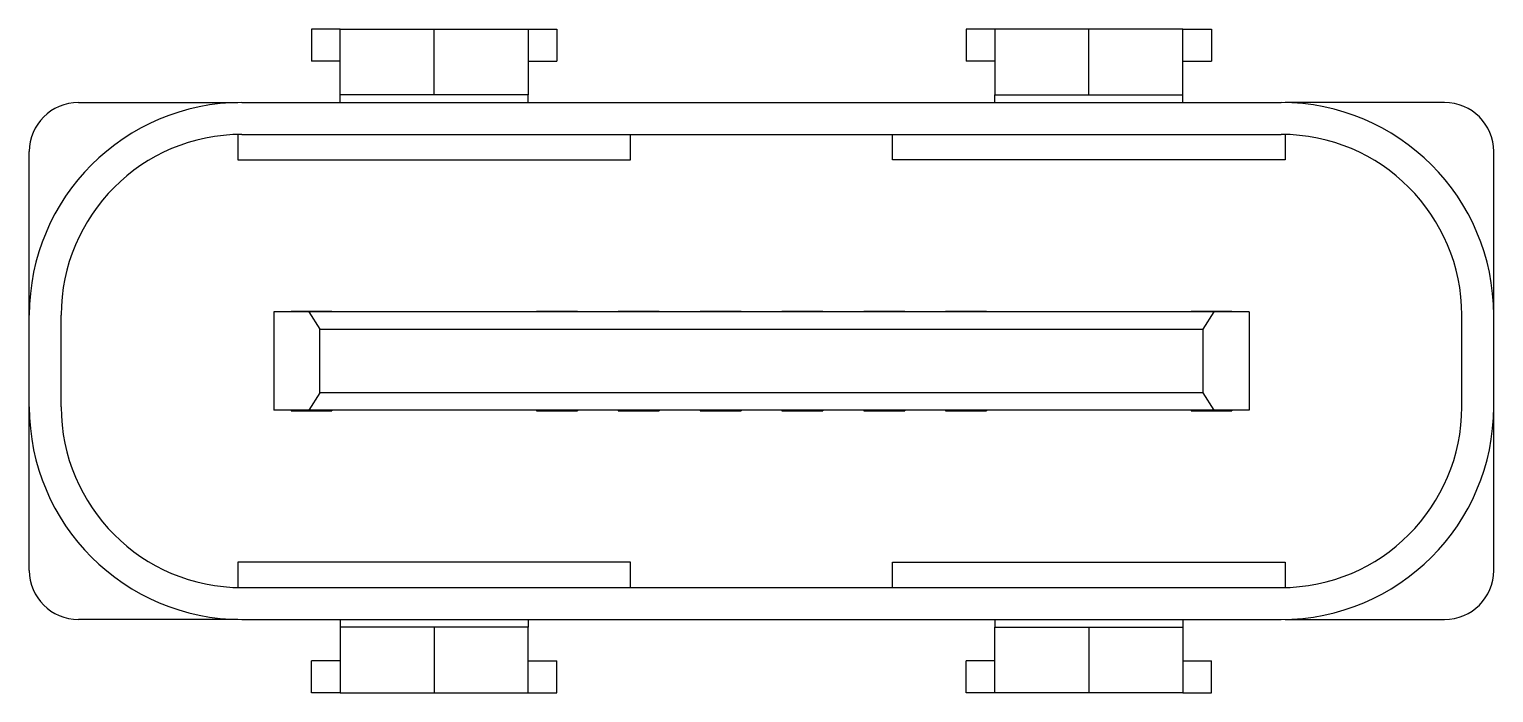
# Model space of a CAD drawing. Header units: millimetres. Extents: x 8.62 to 17.57, y 9.65 to 13.71.
import ezdxf

# ---------------------------------------------------------------- set-up
doc = ezdxf.new("R2010")
doc.units = ezdxf.units.MM

msp = doc.modelspace()

# ---------------------------------------------------------------- linework, layer by layer
at = {"color": 7, "linetype": 'Continuous', "lineweight": 25}
for p, q in [((10.3496, 13.707), (10.3496, 13.512)), ((10.5252, 13.707), (10.3496, 13.707)), ((10.5252, 13.707), (11.0996, 13.707)), ((10.5252, 13.307), (10.5252, 13.707)), ((11.0996, 13.307), (11.0996, 13.707)), ((11.0996, 13.707), (11.674, 13.707)), ((11.674, 13.707), (11.674, 13.307)), ((11.674, 13.707), (11.8496, 13.707)), ((11.8496, 13.707), (11.8496, 13.512)), ((14.3496, 13.707), (14.3496, 13.512)), ((14.5252, 13.707), (14.3496, 13.707)), ((15.0996, 13.707), (14.5252, 13.707)), ((14.5252, 13.707), (14.5252, 13.307)), ((15.0996, 13.307), (15.0996, 13.707)), ((15.674, 13.707), (15.0996, 13.707)), ((15.674, 13.307), (15.674, 13.707)), ((15.674, 13.707), (15.8496, 13.707)), ((15.8496, 13.707), (15.8496, 13.512)), ((10.5252, 13.512), (10.3496, 13.512)), ((11.674, 13.512), (11.8496, 13.512)), ((14.5252, 13.512), (14.3496, 13.512)), ((15.674, 13.512), (15.8496, 13.512)), ((8.9246, 13.2595), (9.8996, 13.2595)), ((9.8996, 13.2595), (9.8996, 13.2593)), ((9.9246, 13.2595), (16.2746, 13.2595)), ((11.0996, 13.307), (10.5252, 13.307)), ((10.5252, 13.2595), (10.5252, 13.307)), ((11.674, 13.307), (11.0996, 13.307)), ((11.674, 13.2595), (11.674, 13.307)), ((14.5252, 13.307), (15.0996, 13.307)), ((14.5252, 13.2595), (14.5252, 13.307)), ((15.0996, 13.307), (15.674, 13.307)), ((15.674, 13.2595), (15.674, 13.307)), ((17.2746, 13.2595), (16.2996, 13.2595)), ((16.2996, 13.2595), (16.2996, 13.2593)), ((9.8996, 13.0642), (9.8996, 12.9095)), ((9.9246, 13.0645), (16.2746, 13.0645)), ((12.2996, 12.9095), (12.2996, 13.0645)), ((13.8996, 12.9095), (13.8996, 13.0645)), ((16.2996, 13.0642), (16.2996, 12.9095)), ((8.6246, 11.9595), (8.6246, 12.9595)), ((9.8996, 12.9095), (12.2996, 12.9095)), ((16.2996, 12.9095), (13.8996, 12.9095)), ((17.5746, 11.9595), (17.5746, 12.9595)), ((8.6246, 11.3995), (8.6246, 11.9595)), ((8.8196, 11.3995), (8.8196, 11.9595)), ((10.3334, 11.9795), (10.1196, 11.9795)), ((10.1196, 11.9795), (10.1196, 11.3795)), ((10.2246, 11.9845), (10.2246, 11.9795)), ((10.2246, 11.9845), (10.4746, 11.9845)), ((10.3334, 11.9795), (10.3996, 11.8745)), ((15.8658, 11.9795), (10.3334, 11.9795)), ((10.4746, 11.9845), (10.4746, 11.9795)), ((11.7246, 11.9845), (11.7246, 11.9795)), ((11.7246, 11.9845), (11.9746, 11.9845)), ((11.9746, 11.9845), (11.9746, 11.9795)), ((12.2246, 11.9845), (12.4746, 11.9845)), ((12.2246, 11.9845), (12.2246, 11.9795)), ((12.4746, 11.9845), (12.4746, 11.9795)), ((12.7246, 11.9845), (12.7246, 11.9795)), ((12.7246, 11.9845), (12.9746, 11.9845)), ((12.9746, 11.9845), (12.9746, 11.9795)), ((13.2246, 11.9845), (13.2246, 11.9795)), ((13.2246, 11.9845), (13.4746, 11.9845)), ((13.4746, 11.9845), (13.4746, 11.9795)), ((13.7246, 11.9845), (13.7246, 11.9795)), ((13.7246, 11.9845), (13.9746, 11.9845)), ((13.9746, 11.9845), (13.9746, 11.9795)), ((14.2246, 11.9845), (14.2246, 11.9795)), ((14.2246, 11.9845), (14.4746, 11.9845)), ((14.4746, 11.9845), (14.4746, 11.9795)), ((15.7246, 11.9845), (15.7246, 11.9795)), ((15.7246, 11.9845), (15.9746, 11.9845)), ((15.7996, 11.8745), (15.8658, 11.9795)), ((16.0796, 11.9795), (15.8658, 11.9795)), ((15.9746, 11.9845), (15.9746, 11.9795)), ((16.0796, 11.9795), (16.0796, 11.3795)), ((17.3796, 11.3995), (17.3796, 11.9595)), ((17.5746, 11.3995), (17.5746, 11.9595)), ((10.3996, 11.4845), (10.3996, 11.8745)), ((10.3996, 11.8745), (15.7996, 11.8745)), ((15.7996, 11.4845), (15.7996, 11.8745)), ((10.3996, 11.4845), (10.3334, 11.3795)), ((15.7996, 11.4845), (10.3996, 11.4845)), ((15.8658, 11.3795), (15.7996, 11.4845)), ((8.6246, 10.3995), (8.6246, 11.3995)), ((10.3334, 11.3795), (10.1196, 11.3795)), ((10.2246, 11.3795), (10.2246, 11.3745)), ((10.2246, 11.3745), (10.4746, 11.3745)), ((15.8658, 11.3795), (10.3334, 11.3795)), ((10.4746, 11.3795), (10.4746, 11.3745)), ((11.7246, 11.3795), (11.7246, 11.3745)), ((11.7246, 11.3745), (11.9746, 11.3745)), ((11.9746, 11.3795), (11.9746, 11.3745)), ((12.2246, 11.3795), (12.2246, 11.3745)), ((12.2246, 11.3745), (12.4746, 11.3745)), ((12.4746, 11.3795), (12.4746, 11.3745)), ((12.7246, 11.3795), (12.7246, 11.3745)), ((12.7246, 11.3745), (12.9746, 11.3745)), ((12.9746, 11.3795), (12.9746, 11.3745)), ((13.2246, 11.3795), (13.2246, 11.3745)), ((13.2246, 11.3745), (13.4746, 11.3745)), ((13.4746, 11.3795), (13.4746, 11.3745)), ((13.7246, 11.3795), (13.7246, 11.3745)), ((13.7246, 11.3745), (13.9746, 11.3745)), ((13.9746, 11.3795), (13.9746, 11.3745)), ((14.2246, 11.3795), (14.2246, 11.3745)), ((14.2246, 11.3745), (14.4746, 11.3745)), ((14.4746, 11.3795), (14.4746, 11.3745)), ((15.7246, 11.3795), (15.7246, 11.3745)), ((15.7246, 11.3745), (15.9746, 11.3745)), ((16.0796, 11.3795), (15.8658, 11.3795)), ((15.9746, 11.3795), (15.9746, 11.3745)), ((17.5746, 10.3995), (17.5746, 11.3995)), ((12.2996, 10.4495), (9.8996, 10.4495)), ((9.8996, 10.4495), (9.8996, 10.2948)), ((12.2996, 10.2945), (12.2996, 10.4495)), ((13.8996, 10.2945), (13.8996, 10.4495)), ((13.8996, 10.4495), (16.2996, 10.4495)), ((16.2996, 10.4495), (16.2996, 10.2948)), ((9.9246, 10.2945), (16.2746, 10.2945)), ((9.8996, 10.0995), (8.9246, 10.0995)), ((9.8996, 10.0997), (9.8996, 10.0995)), ((9.9246, 10.0995), (16.2746, 10.0995)), ((10.5252, 10.0995), (10.5252, 10.052)), ((11.0996, 10.052), (10.5252, 10.052)), ((10.5252, 10.052), (10.5252, 9.652)), ((11.0996, 10.052), (11.0996, 9.652)), ((11.674, 10.052), (11.0996, 10.052)), ((11.674, 10.0995), (11.674, 10.052)), ((11.674, 9.652), (11.674, 10.052)), ((14.5252, 10.0995), (14.5252, 10.052)), ((14.5252, 10.052), (15.0996, 10.052)), ((14.5252, 9.652), (14.5252, 10.052)), ((15.0996, 10.052), (15.0996, 9.652)), ((15.0996, 10.052), (15.674, 10.052)), ((15.674, 10.0995), (15.674, 10.052)), ((15.674, 10.052), (15.674, 9.652)), ((16.2996, 10.0997), (16.2996, 10.0995)), ((16.2996, 10.0995), (17.2746, 10.0995)), ((10.3496, 9.652), (10.3496, 9.847)), ((10.5252, 9.847), (10.3496, 9.847)), ((11.674, 9.847), (11.8496, 9.847)), ((11.8496, 9.652), (11.8496, 9.847)), ((14.3496, 9.652), (14.3496, 9.847)), ((14.5252, 9.847), (14.3496, 9.847)), ((15.674, 9.847), (15.8496, 9.847)), ((15.8496, 9.652), (15.8496, 9.847)), ((10.5252, 9.652), (10.3496, 9.652)), ((10.5252, 9.652), (11.0996, 9.652)), ((11.0996, 9.652), (11.674, 9.652)), ((11.674, 9.652), (11.8496, 9.652)), ((14.5252, 9.652), (14.3496, 9.652)), ((15.0996, 9.652), (14.5252, 9.652)), ((15.674, 9.652), (15.0996, 9.652)), ((15.674, 9.652), (15.8496, 9.652))]:
    msp.add_line(p, q, dxfattribs=at)
for centre, radius, start, end in [((9.9246, 11.9595), 1.3, 90, 180), ((8.9246, 12.9595), 0.3, 90, 180), ((16.2746, 11.9595), 1.3, 0, 90), ((17.2746, 12.9595), 0.3, 0, 90), ((9.9246, 11.9595), 1.105, 90, 180), ((16.2746, 11.9595), 1.105, 0, 90), ((9.9246, 11.3995), 1.3, 180, 270), ((9.9246, 11.3995), 1.105, 180, 270), ((16.2746, 11.3995), 1.3, 270, 0), ((16.2746, 11.3995), 1.105, 270, 0), ((8.9246, 10.3995), 0.3, 180, 270), ((17.2746, 10.3995), 0.3, 270, 0)]:
    msp.add_arc(centre, radius, start, end, dxfattribs=at)

doc.saveas('drawing.dxf')
